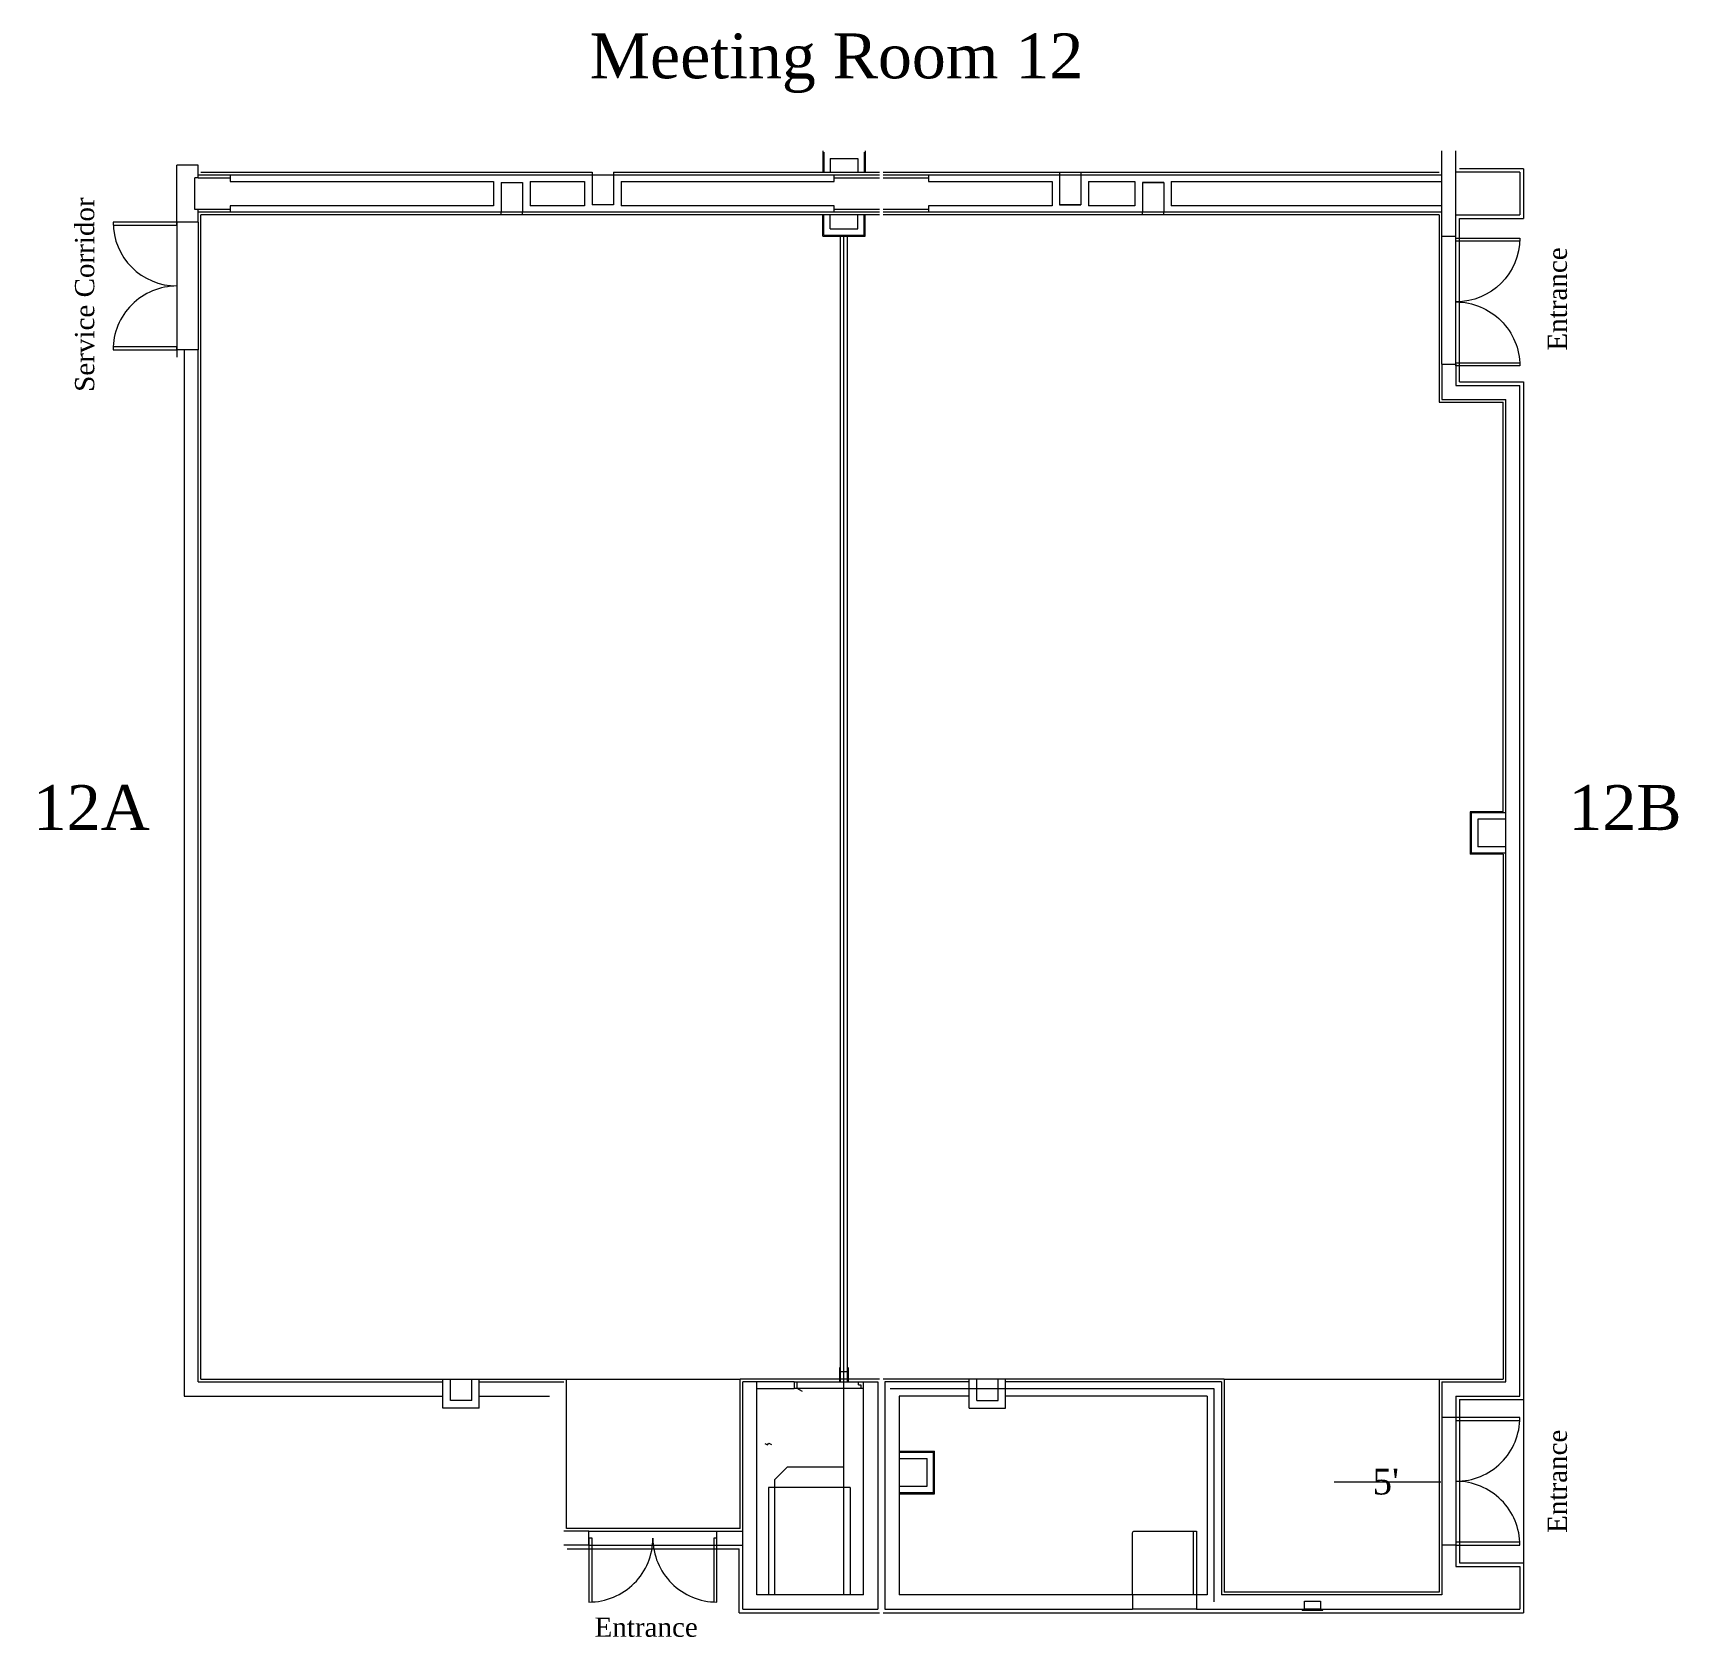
# Model space of a CAD drawing. Header units: inches. Extents: x 774 to 1701, y 8045 to 8949.
import ezdxf

# ---------------------------------------------------------------- set-up
doc = ezdxf.new("R2010")
doc.units = ezdxf.units.IN
doc.header["$LTSCALE"] = 6
doc.header["$MEASUREMENT"] = 0
doc.layers.get('0').update_dxf_attribs({"lineweight": 15})
for name, color, linetype, lineweight in [('A-DOOR', 2, 'Continuous', 15), ('A-FLOR-HRAL', 5, 'Continuous', 15), ('A-FLOR-OVHD', 5, 'Continuous', 15), ('A-PRTN-CTR', 2, 'Continuous', 15), ('A-PRTN-MOVE', 4, 'Continuous', 15), ('A-PRTN-STK', 6, 'Continuous', 15), ('A-WALL-FI1H', 25, 'Continuous', 15), ('A-WALL-FNSH', 251, 'Continuous', 15), ('A-WALL-FULL', 7, 'Continuous', 15), ('A-WALL-FULL-ACC', 6, 'Continuous', 15), ('A-WALL-HEAD', 14, 'Continuous', 15), ('FSPEQPA', 251, 'Continuous', 15), ('None', 7, 'Continuous', 5), ('P-EQPM', 7, 'Continuous', 15)]:
    doc.layers.add(name, color=color, linetype=linetype, lineweight=lineweight)
doc.styles.add('Times New Roman', font='Times New Roman')
doc.styles.add('Times New Roman (bold)', font='Times New Roman')

# ---------------------------------------------------------------- blocks, each defined once
blk = doc.blocks.new('Group-1')
at = {"color": 7, "linetype": 'Continuous', "lineweight": 15}
blk.add_lwpolyline([(149.97, -447.53), (149.97, -412.53, -0.414222), (150.97, -411.53), (185.97, -411.53), (185.97, -447.53), (184.22, -447.53), (184.22, -411.53)], format="xyb", dxfattribs=at)
blk = doc.blocks.new('Group-2-1')
at = {"color": 7, "linetype": 'Continuous', "lineweight": 15}
blk.add_lwpolyline([(-424.03, 323.72), (-388.03, 323.72), (-388.03, 325.46), (-424.03, 325.47), (-424.03, 325.46, 0.414205), (-388.03, 289.46), (-388.03, 289.46, 0.414222), (-424.03, 253.47), (-388.03, 253.46), (-388.03, 255.21), (-424.03, 255.21)], format="xyb", dxfattribs=at)
blk = doc.blocks.new('Group-3-1')
at = {"color": 7, "linetype": 'Continuous', "lineweight": 15}
blk.add_lwpolyline([(367.97, -417.78), (331.97, -417.78), (331.97, -419.53), (367.97, -419.53, 0.414214), (331.97, -383.53, 0.414214), (367.97, -347.53), (331.97, -347.53), (331.97, -349.28), (367.97, -349.28)], format="xyb", dxfattribs=at)
blk = doc.blocks.new('FXC')
at = {"layer": 'P-EQPM', "color": 7, "linetype": 'Continuous', "lineweight": 15}
for p, q in [((-5.75, 5), (-5.75, 4.5)), ((5.75, 5), (-5.75, 5)), ((5.75, 4.5), (-5.75, 4.5)), ((5.75, 5), (5.75, 4.5))]:
    blk.add_line(p, q, dxfattribs=at)
blk.add_lwpolyline([(-4.5, 4.5), (4.5, 4.5), (4.5, 0), (-4.5, 0)], close=True, dxfattribs=at)
blk = doc.blocks.new('FX')
at = {"layer": 'FSPEQPA', "color": 7, "rotation": -90}
blk.add_blockref('FXC', (-4.5, 0), dxfattribs=at)
blk = doc.blocks.new('Group-4-1')
at = {"color": 7, "linetype": 'Continuous', "lineweight": 15}
blk.add_lwpolyline([(367.89, 314.72), (331.89, 314.72), (331.89, 316.47), (367.89, 316.47), (367.89, 316.47, -0.414205), (331.89, 280.47), (331.89, 280.47, -0.414222), (367.89, 244.47), (331.89, 244.47), (331.89, 246.22), (367.89, 246.22)], format="xyb", dxfattribs=at)
blk = doc.blocks.new('Group-5-1')
at = {"color": 7, "linetype": 'Continuous', "lineweight": 15}
blk.add_lwpolyline([(-154.36, -451.53), (-154.36, -415.53), (-156.11, -415.53), (-156.11, -451.53, 0.414214), (-120.11, -415.53, 0.414214), (-84.11, -451.53), (-84.11, -415.53), (-85.86, -415.53), (-85.86, -451.53)], format="xyb", dxfattribs=at)
blk = doc.blocks.new('Group-6-1')
at = {"layer": 'A-DOOR', "color": 7, "linetype": 'Continuous', "lineweight": 15}
for p, q in [((-40.53, -327.53), (-61.53, -327.53)), ((-40.53, -331.53), (-61.53, -331.53)), ((-40.53, -327.53), (-40.53, -331.53))]:
    blk.add_line(p, q, dxfattribs=at)
at = {"layer": 'A-FLOR-OVHD', "color": 7, "linetype": 'Continuous', "lineweight": 15}
for p, q in [((-168.85, -326.03), (-71.03, -326.03)), ((201.47, -326.03), (325.47, -326.03)), ((369.97, -337.53), (369.97, -429.53))]:
    blk.add_line(p, q, dxfattribs=at)
at = {"layer": 'A-PRTN-CTR', "color": 7, "linetype": 'Continuous', "lineweight": 15}
for p, q in [((-12.54, -447.53), (-12.54, 318.1)), ((-51.54, -382.53), (-44.54, -375.53)), ((-12.54, -375.53), (-44.54, -375.53)), ((-51.54, -447.53), (-51.54, -382.53))]:
    blk.add_line(p, q, dxfattribs=at)
at = {"layer": 'A-PRTN-MOVE', "color": 7, "linetype": 'Continuous', "lineweight": 15}
for p, q in [((-14.54, -327.53), (-14.54, 318.1)), ((-10.54, -327.53), (-10.54, 318.1)), ((-15.04, -319.53), (-15.04, -327.53)), ((-14.54, -321.65), (-10.54, -321.65)), ((-10.04, -327.53), (-10.04, -319.53)), ((-40.53, -327.53), (-1.53, -327.53)), ((-40.53, -331.03), (-1.53, -331.03)), ((-39.03, -327.53), (-39.03, -331.03)), ((-4.28, -329.28), (-4.28, -327.53)), ((-4.28, -329.28), (-3.03, -329.28)), ((-3.03, -329.28), (-3.03, -331.03))]:
    blk.add_line(p, q, dxfattribs=at)
at = {"layer": 'A-PRTN-STK', "color": 7, "linetype": 'Continuous', "lineweight": 15}
for p, q in [((-39.03, -331.03), (-36, -332.78)), ((-57.03, -362.2), (-55.51, -363.08)), ((-55.51, -363.08), (-54.89, -362)), ((-54.89, -362), (-53.37, -362.87)), ((-55.04, -387.03), (-55.04, -447.53)), ((-9.04, -387.03), (-55.04, -387.03)), ((-9.04, -387.03), (-9.04, -447.53))]:
    blk.add_line(p, q, dxfattribs=at)
at = {"layer": 'A-WALL-FI1H', "color": 7, "linetype": 'Continuous', "lineweight": 5}
blk.add_lwpolyline([(195.82, -451.34), (195.82, -331.43), (13.37, -331.43)], dxfattribs=at)
at = {"layer": 'A-WALL-FNSH', "color": 7, "linetype": 'Continuous', "lineweight": 15}
for p, q in [((-24.54, 365.47), (-24.54, 353.47)), ((-0.54, 365.47), (-0.54, 353.47)), ((-374.53, 353.47), (-154.3, 353.47)), ((-154.3, 353.47), (-154.3, 351.97)), ((-142.3, 353.47), (-142.3, 351.97)), ((-142.3, 353.47), (7.47, 353.47)), ((9.47, 353.47), (322.47, 353.47)), ((108.85, 353.47), (108.85, 351.97)), ((120.85, 353.47), (120.85, 351.97)), ((369.97, 355.47), (333.97, 355.47)), ((369.97, 355.47), (369.97, 327.47)), ((7.47, 329.47), (-374.53, 329.47)), ((-374.53, -326.03), (-374.53, 329.47)), ((-205.53, 329.47), (-205.53, 330.97)), ((-193.53, 329.47), (-193.53, 330.97)), ((-24.54, 317.47), (-24.54, 329.47)), ((-0.54, 317.47), (-0.54, 329.47)), ((322.47, 329.47), (9.47, 329.47)), ((155.47, 329.47), (155.47, 330.97)), ((167.47, 329.47), (167.47, 330.97)), ((322.47, 329.47), (322.47, 223.97)), ((333.97, 235.47), (333.97, 327.47)), ((333.97, 327.47), (369.97, 327.47)), ((-24.54, 317.47), (-0.54, 317.47)), ((333.97, 235.47), (369.97, 235.47)), ((369.97, 235.47), (369.97, -337.53)), ((322.47, 223.97), (358.47, 223.97)), ((358.47, -6.53), (358.47, 223.97)), ((339.97, -6.53), (339.97, -30.53)), ((358.47, -6.53), (339.97, -6.53)), ((358.47, -30.53), (339.97, -30.53)), ((358.47, -30.53), (358.47, -326.03)), ((-374.53, -326.03), (-168.85, -326.03)), ((-168.85, -410.03), (-168.85, -326.03)), ((-71.03, -410.03), (-71.03, -326.03)), ((7.47, -326.03), (-71.03, -326.03)), ((201.47, -326.03), (9.47, -326.03)), ((201.47, -326.03), (201.47, -446.03)), ((322.47, -326.03), (322.47, -446.03)), ((322.47, -326.03), (358.47, -326.03)), ((333.97, -337.53), (369.97, -337.53)), ((333.97, -337.53), (333.97, -429.53)), ((18.47, -366.53), (38.47, -366.53)), ((38.47, -390.53), (38.47, -366.53)), ((18.47, -390.53), (38.47, -390.53)), ((-71.03, -410.03), (-168.85, -410.03)), ((-168.35, -421.53), (-71.53, -421.53)), ((-71.53, -457.53), (-71.53, -421.53)), ((333.97, -429.53), (369.97, -429.53)), ((369.97, -429.53), (369.97, -457.53)), ((322.47, -446.03), (201.47, -446.03)), ((-71.53, -457.53), (7.47, -457.53)), ((9.47, -457.53), (369.97, -457.53))]:
    blk.add_line(p, q, dxfattribs=at)
at = {"layer": 'A-WALL-FULL', "color": 7, "linetype": 'Continuous', "lineweight": 15}
for p, q in [((-23.91, 364.84), (-23.91, 353.47)), ((-1.16, 364.84), (-1.16, 353.47)), ((-20.29, 361.22), (-4.79, 361.22)), ((-20.29, 361.22), (-20.29, 353.47)), ((-4.79, 361.22), (-4.79, 353.47)), ((-376.03, 351.97), (-154.3, 351.97)), ((-376.03, 350.34), (-358.03, 350.34)), ((-358.03, 351.97), (-358.03, 348.34)), ((-358.03, 348.34), (-209.78, 348.34)), ((-209.78, 348.34), (-209.78, 334.59)), ((-205.53, 347.72), (-205.53, 330.97)), ((-205.53, 347.72), (-193.53, 347.72)), ((-193.53, 347.72), (-193.53, 330.97)), ((-189.28, 348.34), (-189.28, 334.59)), ((-189.28, 348.34), (-158.55, 348.34)), ((-158.55, 348.34), (-158.55, 334.59)), ((-154.3, 351.97), (7.47, 351.97)), ((-154.3, 351.97), (-154.3, 335.22)), ((-142.3, 351.97), (-142.3, 335.22)), ((-138.05, 348.34), (-138.05, 334.59)), ((-138.05, 348.34), (-18.03, 348.34)), ((-18.03, 348.34), (-18.03, 351.97)), ((-18.03, 350.34), (7.47, 350.34)), ((9.47, 351.97), (129.85, 351.97)), ((9.47, 350.34), (34.97, 350.34)), ((34.97, 351.97), (34.97, 348.34)), ((34.97, 348.34), (104.6, 348.34)), ((104.6, 348.34), (104.6, 334.59)), ((108.85, 351.97), (108.85, 335.22)), ((120.85, 351.97), (120.85, 335.22)), ((125.1, 348.34), (125.1, 334.59)), ((125.1, 348.34), (151.22, 348.34)), ((129.85, 351.97), (323.97, 351.97)), ((151.22, 348.34), (151.22, 334.59)), ((155.47, 347.72), (155.47, 330.97)), ((167.47, 347.72), (155.47, 347.72)), ((155.47, 347.72), (167.47, 347.72)), ((167.47, 347.72), (167.47, 330.97)), ((171.72, 348.34), (323.97, 348.34)), ((171.72, 348.34), (171.72, 334.59)), ((-358.03, 334.59), (-358.03, 330.97)), ((-209.78, 334.59), (-358.03, 334.59)), ((-158.55, 334.59), (-189.28, 334.59)), ((-142.3, 335.22), (-154.3, 335.22)), ((-18.03, 334.59), (-138.05, 334.59)), ((-18.03, 330.97), (-18.03, 334.59)), ((34.97, 334.59), (34.97, 330.97)), ((104.6, 334.59), (34.97, 334.59)), ((108.85, 335.22), (120.85, 335.22)), ((120.85, 335.22), (108.85, 335.22)), ((151.22, 334.59), (125.1, 334.59)), ((323.97, 334.59), (171.72, 334.59)), ((-358.03, 332.59), (-376.03, 332.59)), ((-170.55, 330.97), (-376.03, 330.97)), ((7.47, 330.97), (-170.55, 330.97)), ((-23.91, 318.1), (-23.91, 329.47)), ((-20.29, 321.72), (-20.29, 329.47)), ((7.47, 332.59), (-18.03, 332.59)), ((-4.79, 321.72), (-4.79, 329.47)), ((-1.16, 318.1), (-1.16, 329.47)), ((34.97, 332.59), (9.47, 332.59)), ((134.1, 330.97), (9.47, 330.97)), ((323.97, 330.97), (134.1, 330.97)), ((-23.91, 318.1), (-1.16, 318.1)), ((-20.29, 321.72), (-4.79, 321.72)), ((340.6, -7.16), (340.6, -29.91)), ((359.97, -7.16), (340.6, -7.16)), ((344.22, -10.78), (344.22, -26.28)), ((359.97, -10.78), (344.22, -10.78)), ((359.97, -26.28), (344.22, -26.28)), ((359.97, -29.91), (340.6, -29.91)), ((-238.35, -342.28), (-238.35, -326.03)), ((-234.1, -338.03), (-234.1, -326.03)), ((-222.1, -338.03), (-222.1, -326.03)), ((-217.85, -342.28), (-217.85, -326.03)), ((57.97, -342.28), (57.97, -326.03)), ((62.22, -338.03), (62.22, -326.03)), ((74.22, -338.03), (74.22, -326.03)), ((78.47, -342.28), (78.47, -326.03)), ((-217.85, -342.28), (-238.35, -342.28)), ((-222.1, -338.03), (-234.1, -338.03)), ((57.97, -342.28), (78.47, -342.28)), ((62.22, -338.03), (74.22, -338.03)), ((18.47, -367.16), (37.84, -367.16)), ((37.84, -389.91), (37.84, -367.16)), ((18.47, -370.78), (34.22, -370.78)), ((34.22, -386.28), (34.22, -370.78)), ((18.47, -386.28), (34.22, -386.28)), ((18.47, -389.91), (37.84, -389.91))]:
    blk.add_line(p, q, dxfattribs=at)
at = {"layer": 'A-WALL-FULL-ACC', "color": 7, "linetype": 'Continuous', "lineweight": 15}
for p, q in [((323.97, 317.47), (323.97, 365.58)), ((331.97, 317.47), (331.97, 365.58)), ((-388.03, 325.47), (-388.03, 357.47)), ((-380.03, 357.47), (-388.03, 357.47)), ((-376.03, 357.47), (-388.03, 357.47)), ((-376.03, 350.34), (-376.03, 357.47)), ((367.97, 353.47), (331.97, 353.47)), ((367.97, 353.47), (367.97, 329.47)), ((-376.03, 350.34), (-378.03, 350.34)), ((-378.03, 332.59), (-378.03, 350.34)), ((-380.03, 325.46), (-388.03, 325.46)), ((-376.03, 325.46), (-388.03, 325.46)), ((-376.03, 332.59), (-378.03, 332.59)), ((-376.03, 325.46), (-376.03, 332.59)), ((331.97, 329.47), (367.97, 329.47)), ((323.97, 317.47), (331.97, 317.47)), ((-376.03, 253.46), (-388.03, 253.47)), ((-388.03, 253.47), (-388.03, 249.46)), ((-380.03, 253.46), (-388.03, 253.46)), ((-380.03, 253.46), (-388.03, 253.46)), ((-384.03, 253.46), (-384.03, -335.53)), ((-376.03, 249.46), (-376.03, 253.46)), ((-376.03, -327.53), (-376.03, 249.46)), ((323.97, 245.47), (323.97, 225.47)), ((323.97, 245.47), (331.97, 245.47)), ((331.97, 245.47), (331.97, 233.47)), ((331.97, 233.47), (367.97, 233.47)), ((367.97, -335.53), (367.97, 233.47)), ((323.97, 225.47), (359.97, 225.47)), ((359.97, -327.53), (359.97, 225.47)), ((-376.03, -327.53), (-238.35, -327.53)), ((-217.85, -327.53), (-178.35, -327.53)), ((-178.35, -327.53), (-170.35, -327.53)), ((-69.53, -455.53), (-69.53, -327.53)), ((-61.53, -327.53), (-69.53, -327.53)), ((-61.53, -447.53), (-61.53, -327.53)), ((-1.53, -447.53), (-1.53, -327.53)), ((-1.53, -327.53), (6.47, -327.53)), ((6.47, -327.53), (6.47, -455.53)), ((10.47, -327.53), (10.47, -455.53)), ((57.97, -327.53), (10.47, -327.53)), ((199.97, -327.53), (78.47, -327.53)), ((199.97, -327.53), (199.97, -447.53)), ((323.97, -327.53), (359.97, -327.53)), ((323.97, -327.53), (323.97, -347.53)), ((-384.03, -335.53), (-238.35, -335.53)), ((-217.85, -335.53), (-178.35, -335.53)), ((18.47, -335.53), (18.47, -447.53)), ((57.97, -335.53), (18.47, -335.53)), ((191.97, -335.53), (78.47, -335.53)), ((191.97, -335.53), (191.97, -447.53)), ((331.97, -335.53), (367.97, -335.53)), ((331.97, -335.53), (331.97, -347.53)), ((331.97, -347.53), (323.97, -347.53)), ((-156.14, -411.53), (-170.35, -411.53)), ((-156.14, -419.53), (-156.14, -411.53)), ((-84.14, -419.53), (-84.14, -411.53)), ((-84.14, -411.53), (-69.53, -411.53)), ((-156.14, -419.53), (-170.35, -419.53)), ((-84.14, -419.53), (-69.53, -419.53)), ((323.97, -419.53), (323.97, -447.53)), ((331.97, -419.53), (323.97, -419.53)), ((331.97, -419.53), (331.97, -431.53)), ((331.97, -431.53), (367.97, -431.53)), ((367.97, -431.53), (367.97, -455.53)), ((-1.53, -447.53), (-61.53, -447.53)), ((149.97, -447.53), (18.47, -447.53)), ((149.97, -447.53), (149.97, -455.53)), ((185.97, -447.53), (185.97, -455.53)), ((191.97, -447.53), (185.97, -447.53)), ((323.97, -447.53), (199.97, -447.53)), ((-69.53, -455.53), (6.47, -455.53)), ((10.47, -455.53), (149.97, -455.53)), ((185.97, -455.53), (367.97, -455.53))]:
    blk.add_line(p, q, dxfattribs=at)
at = {"layer": 'A-WALL-HEAD', "color": 7, "linetype": 'Continuous', "lineweight": 15}
for p, q in [((-388.03, 325.46), (-388.03, 253.46)), ((-376.03, 325.46), (-376.03, 253.46)), ((323.97, 245.47), (323.97, 317.47)), ((331.97, 245.47), (331.97, 317.47)), ((323.97, -347.53), (323.97, -419.53)), ((331.97, -347.53), (331.97, -419.53)), ((-156.14, -411.53), (-84.14, -411.53)), ((-156.14, -419.53), (-84.14, -419.53)), ((185.97, -447.53), (149.97, -447.53)), ((185.97, -455.53), (149.97, -455.53))]:
    blk.add_line(p, q, dxfattribs=at)
at = {"layer": 'A-DOOR', "color": 7}
for name in ['Group-2-1', 'Group-4-1', 'Group-3-1', 'Group-5-1', 'Group-1']:
    blk.add_blockref(name, (0, 0), dxfattribs=at)
at = {"layer": 'P-EQPM', "color": 7, "rotation": -90}
blk.add_blockref('FX', (251.23, -455.53), dxfattribs=at)
at = {"layer": 'A-FLOR-HRAL', "color": 7, "char_height": 25.278, "attachment_point": 1, "line_spacing_factor": 1.049861, "style": 'Times New Roman (bold)'}
for s, insert in [('12A', (-469.14, 8.44)), ('12B', (395.34, 8.44))]:
    blk.add_mtext(s, dxfattribs=dict(at, insert=insert))

msp = doc.modelspace()

# ---------------------------------------------------------------- linework, layer by layer
at = {"layer": 'A-FLOR-HRAL', "color": 7, "linetype": 'Continuous', "lineweight": 5}
msp.add_line((1506.44, 8132.76), (1566.44, 8132.76), dxfattribs=at)

# ---------------------------------------------------------------- block references
at = {"layer": 'None', "color": 7}
msp.add_blockref('Group-6-1', (1243.03, 8516.69), dxfattribs=at)

# ---------------------------------------------------------------- texts
at = {"layer": 'A-FLOR-HRAL', "color": 7, "attachment_point": 1, "line_spacing_factor": 1.049861}
for s, insert, char_height, style in [('Meeting Room 12', (1087.37, 8948.36), 25.2778, 'Times New Roman (bold)'), ("5'", (1528.12, 8140.17), 14.444, 'Times New Roman (bold)'), ('Entrance', (1090.07, 8056.43), 10.833, 'Times New Roman')]:
    msp.add_mtext(s, dxfattribs=dict(at, insert=insert, char_height=char_height, style=style))
at = {"layer": 'A-FLOR-HRAL', "color": 7, "attachment_point": 1, "rotation": 90, "line_spacing_factor": 1.049861, "style": 'Times New Roman'}
for s, insert, char_height in [('Service Corridor', (797.58, 8746.56), 10.8333), ('Entrance', (1626.63, 8769.77), 10.833), ('Entrance', (1626.63, 8104.09), 10.833)]:
    msp.add_mtext(s, dxfattribs=dict(at, insert=insert, char_height=char_height))

doc.saveas('drawing.dxf')
